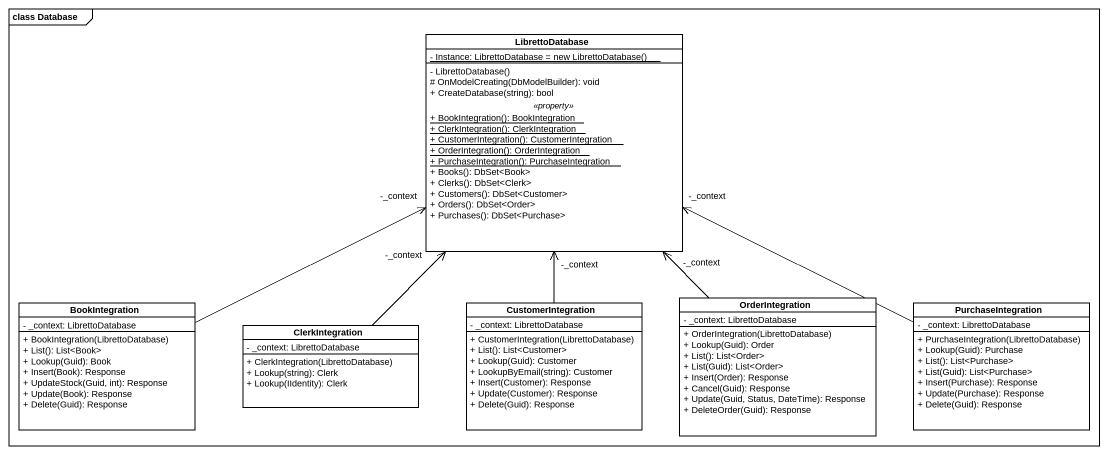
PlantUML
@startuml
mainframe class Database
hide circle
hide empty members
skinparam classAttributeIconSize 0
class LibrettoDatabase {
  {static} {field} - Instance: LibrettoDatabase = new LibrettoDatabase()
  --
  - LibrettoDatabase()
  # OnModelCreating(DbModelBuilder): void
  + CreateDatabase(string): bool
  .. <<property>> ..
  {static} + BookIntegration(): BookIntegration
  {static} + ClerkIntegration(): ClerkIntegration
  {static} + CustomerIntegration(): CustomerIntegration
  {static} + OrderIntegration(): OrderIntegration
  {static} + PurchaseIntegration(): PurchaseIntegration
  + Books(): DbSet<Book>
  + Clerks(): DbSet<Clerk>
  + Customers(): DbSet<Customer>
  + Orders(): DbSet<Order>
  + Purchases(): DbSet<Purchase>
}
class BookIntegration {
  - _context: LibrettoDatabase
  + BookIntegration(LibrettoDatabase)
  + List(): List<Book>
  + Lookup(Guid): Book
  + Insert(Book): Response
  + UpdateStock(Guid, int): Response
  + Update(Book): Response
  + Delete(Guid): Response
}
class ClerkIntegration {
  - _context: LibrettoDatabase
  + ClerkIntegration(LibrettoDatabase)
  + Lookup(string): Clerk
  + Lookup(IIdentity): Clerk
}
class CustomerIntegration {
  - _context: LibrettoDatabase
  + CustomerIntegration(LibrettoDatabase)
  + List(): List<Customer>
  + Lookup(Guid): Customer
  + LookupByEmail(string): Customer
  + Insert(Customer): Response
  + Update(Customer): Response
  + Delete(Guid): Response
}
class OrderIntegration {
  - _context: LibrettoDatabase
  + OrderIntegration(LibrettoDatabase)
  + Lookup(Guid): Order
  + List(): List<Order>
  + List(Guid): List<Order>
  + Insert(Order): Response
  + Cancel(Guid): Response
  + Update(Guid, Status, DateTime): Response
  + DeleteOrder(Guid): Response
}
class PurchaseIntegration {
  - _context: LibrettoDatabase
  + PurchaseIntegration(LibrettoDatabase)
  + Lookup(Guid): Purchase
  + List(): List<Purchase>
  + List(Guid): List<Purchase>
  + Insert(Purchase): Response
  + Update(Purchase): Response
  + Delete(Guid): Response
}
BookIntegration -right-> "-_context" LibrettoDatabase
ClerkIntegration -up-> "-_context" LibrettoDatabase
CustomerIntegration -up-> "-_context" LibrettoDatabase
OrderIntegration -up-> "-_context" LibrettoDatabase
PurchaseIntegration -left-> "-_context" LibrettoDatabase
@enduml
